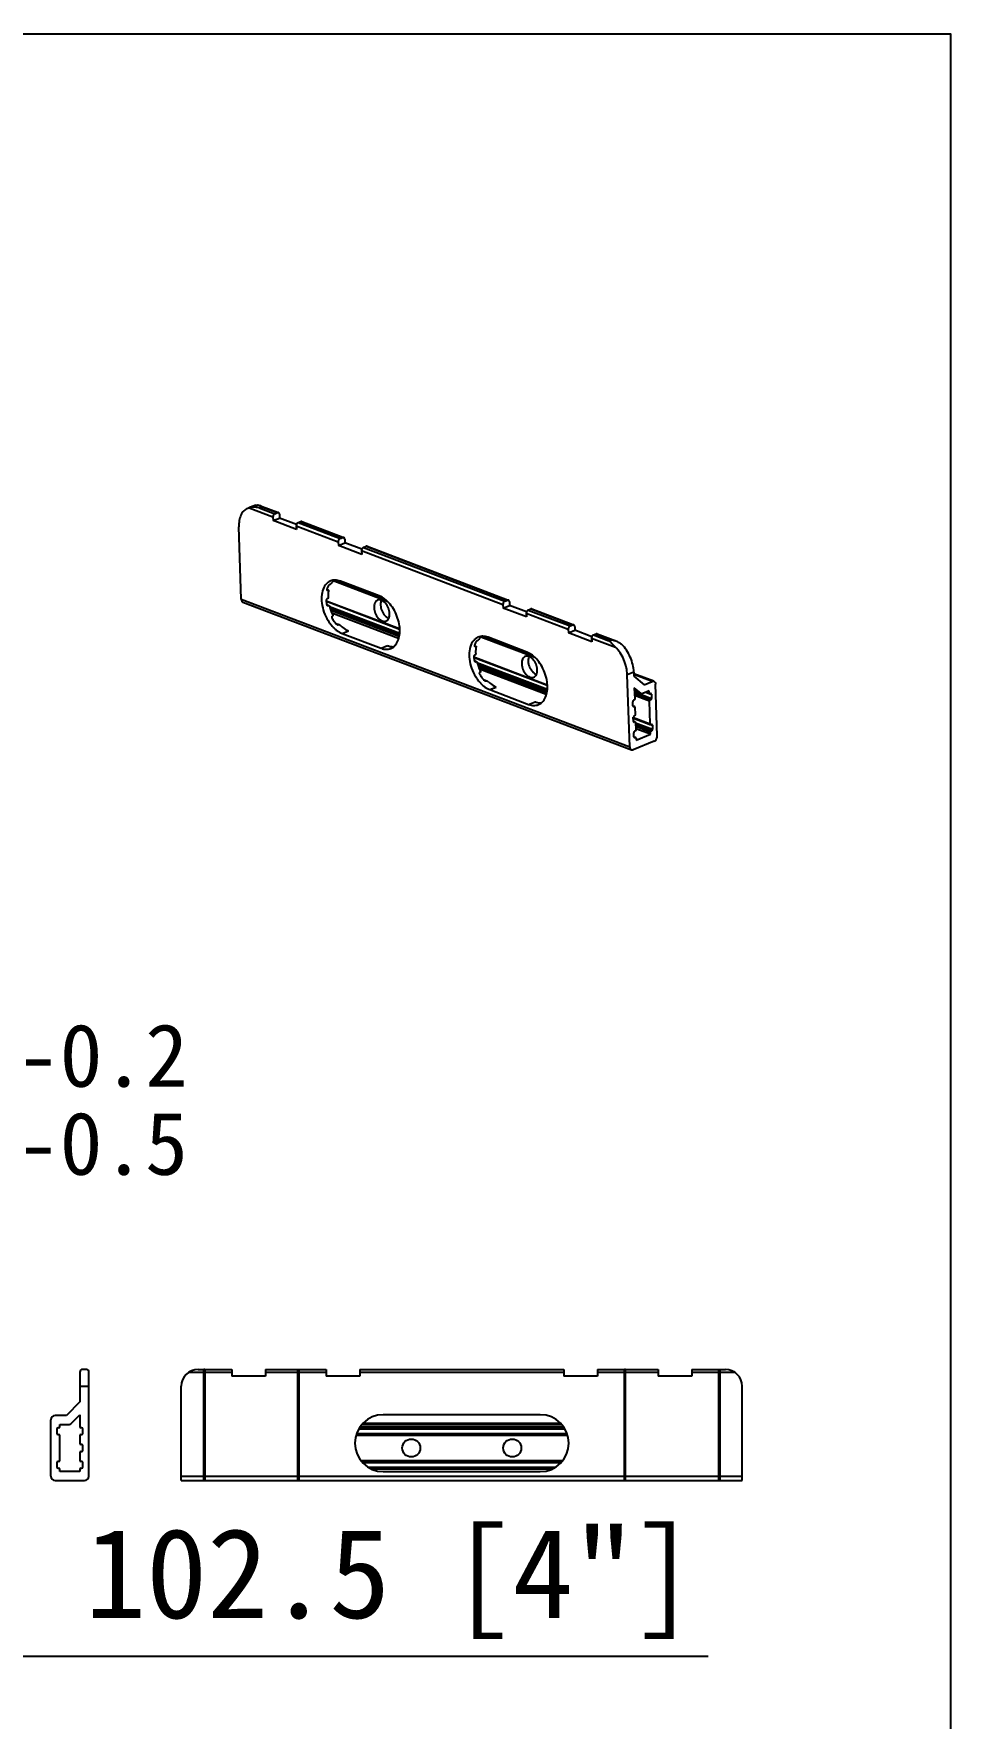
# Model space of a CAD drawing. Header units: millimetres. Extents: x 2900105 to 2915262, y -55349 to -51874.
# Drawn here: x 2906831 to 2907240, y -53415 to -52664 of the extents above; entities that cross this region are included whole.
import ezdxf

# ---------------------------------------------------------------- set-up
doc = ezdxf.new("R2010")
doc.units = ezdxf.units.MM
doc.layers.add('02___PRT_ALL_AXES', color=7, linetype='Continuous')
doc.styles.get("Standard").update_dxf_attribs({"font": ''})
doc.styles.get('Standard').set_extended_font_data('SimSun')
doc.dimstyles.new('我的A-GB-50', dxfattribs={"dimscale": 0.5, "dimtxt": 80, "dimasz": 50, "dimexe": 20, "dimexo": 10, "dimgap": 15, "dimtad": 1, "dimdec": 1, "dimzin": 9, "dimdsep": 46, "dimtxsty": 'Standard', "dimcen": 2.5, "dimadec": 0, "dimazin": 0, "dimtfac": 1, "dimtdec": 1, "dimtmove": 0, "dimatfit": 3, "dimfxl": 2, "dimarcsym": 0})

# ---------------------------------------------------------------- blocks, each defined once
blk = doc.blocks.new('*D293')
at = {"color": 0, "lineweight": -2, "transparency": 16777216}
for p, q in [((2906573.56, -53268.64), (2906573.56, -53175.41)), ((2906823.56, -53268.64), (2906823.56, -53175.41)), ((2906598.56, -53185.41), (2906798.56, -53185.41))]:
    blk.add_line(p, q, dxfattribs=at)
at = {"color": 0, "transparency": 16777216}
for points in [[(2906598.56, -53181.24), (2906598.56, -53189.58), (2906573.56, -53185.41)], [(2906798.56, -53181.24), (2906798.56, -53189.58), (2906823.56, -53185.41)]]:
    blk.add_solid(points, dxfattribs=at)
at = {"layer": 'Defpoints', "color": 0, "transparency": 16777216}
for p in [(2906823.56, -53185.41), (2906573.56, -53273.64), (2906823.56, -53273.64)]:
    blk.add_point(p, dxfattribs=at)
at = {"color": 0, "transparency": 16777216, "insert": (2906698.56, -53143.75), "char_height": 40, "attachment_point": 5}
blk.add_mtext('250 [9 7/8"]{\\H0.7x;\\S-0.2^ -0.5;}', dxfattribs=at)
blk = doc.blocks.new('*D282')
at = {"color": 0, "lineweight": -2, "transparency": 16777216}
for p, q in [((2906721.06, -53299.14), (2906721.06, -53396.86)), ((2906823.56, -53299.14), (2906823.56, -53396.86)), ((2906746.06, -53386.86), (2906798.56, -53386.86)), ((2906823.56, -53386.86), (2907131.72, -53386.86))]:
    blk.add_line(p, q, dxfattribs=at)
at = {"color": 0, "transparency": 16777216}
for points in [[(2906746.06, -53382.7), (2906746.06, -53391.03), (2906721.06, -53386.86)], [(2906798.56, -53382.7), (2906798.56, -53391.03), (2906823.56, -53386.86)]]:
    blk.add_solid(points, dxfattribs=at)
at = {"layer": 'Defpoints', "color": 0, "transparency": 16777216}
for p in [(2906721.06, -53294.14), (2906823.56, -53294.14), (2906823.56, -53386.86)]:
    blk.add_point(p, dxfattribs=at)
at = {"color": 0, "transparency": 16777216, "insert": (2906990.14, -53354.56), "char_height": 40, "attachment_point": 5}
blk.add_mtext('102.5 [4"]', dxfattribs=at)
blk = doc.blocks.new('656')
h = blk.add_hatch(color=256)
h.dxf.hatch_style = 1
h.paths.add_polyline_path([(1086.41, 708.29), (1085.91, 708.29), (1085.91, 658.79), (1086.41, 658.79)])
for p, q in [((1085.91, 658.79), (1085.91, 708.29)), ((1086.41, 708.29), (1085.91, 708.29)), ((1086.41, 658.79), (1086.41, 708.29)), ((1085.91, 658.79), (1086.41, 658.79))]:
    blk.add_line(p, q)

msp = doc.modelspace()

# ---------------------------------------------------------------- linework, layer by layer
at = {"color": 7, "linetype": 'Continuous'}
for p, q in [((2906927.2, -52875.47), (2906926.55, -52875.69)), ((2906927.2, -52875.47), (2906937.83, -52879.51)), ((2906929.43, -52874.51), (2906927.42, -52875.33)), ((2906930.09, -52874.3), (2906929.43, -52874.52)), ((2906931.73, -52875.42), (2906932.89, -52874.95)), ((2906931.73, -52875.42), (2906938.66, -52878.06)), ((2906931.88, -52874.38), (2906939.88, -52877.42)), ((2906932.89, -52874.95), (2906939.81, -52877.59)), ((2906937.83, -52879.51), (2906937.89, -52881.17)), ((2906937.89, -52881.17), (2906940.77, -52879.99)), ((2906948.28, -52885.11), (2906937.89, -52881.17)), ((2906938.66, -52878.06), (2906939.81, -52877.59)), ((2906940.27, -52877.57), (2906939.81, -52877.59)), ((2906940.71, -52878.34), (2906940.77, -52879.99)), ((2906948.32, -52882.86), (2906940.77, -52879.99)), ((2906950.66, -52881.52), (2906950.2, -52881.54)), ((2906950.66, -52881.52), (2906968.96, -52888.47)), ((2906923.7, -52916.14), (2906922.6, -52883.97)), ((2906948.22, -52883.46), (2906948.28, -52885.11)), ((2906948.22, -52883.46), (2906966.92, -52890.57)), ((2906949.05, -52882), (2906950.2, -52881.54)), ((2906949.05, -52882), (2906967.75, -52889.11)), ((2906950.2, -52881.54), (2906968.9, -52888.64)), ((2906967.75, -52889.11), (2906968.9, -52888.64)), ((2906969.36, -52888.62), (2906968.9, -52888.64)), ((2906966.92, -52890.57), (2906966.98, -52892.22)), ((2906966.98, -52892.22), (2906969.86, -52891.05)), ((2906977.36, -52896.17), (2906966.98, -52892.22)), ((2906969.8, -52889.39), (2906969.86, -52891.05)), ((2906977.4, -52893.92), (2906969.86, -52891.05)), ((2906977.31, -52894.52), (2906977.36, -52896.17)), ((2906977.31, -52894.52), (2907040.33, -52918.47)), ((2906978.13, -52893.06), (2906979.29, -52892.59)), ((2906978.13, -52893.06), (2907041.16, -52917.02)), ((2906979.75, -52892.57), (2906979.29, -52892.59)), ((2906979.29, -52892.59), (2907042.31, -52916.55)), ((2906979.75, -52892.57), (2907042.38, -52916.38)), ((2906963.17, -52909.66), (2906962.99, -52909.73)), ((2906988.76, -52917.17), (2906964.72, -52908.03)), ((2906987.2, -52915.84), (2906965.92, -52907.75)), ((2906966.66, -52907.89), (2906986.39, -52915.39)), ((2906985.18, -52914.7), (2906967.86, -52908.12)), ((2906923.7, -52916.14), (2907096.85, -52981.95)), ((2906924.43, -52917.43), (2907097.58, -52983.24)), ((2906961.59, -52916.82), (2906994.25, -52929.24)), ((2906961.63, -52917.09), (2906994.25, -52929.49)), ((2906961.83, -52918.67), (2906962.5, -52918.93)), ((2906961.85, -52911.88), (2906962.29, -52912.05)), ((2906962.04, -52916.03), (2906961.86, -52916.1)), ((2906961.86, -52918.6), (2906962.71, -52918.92)), ((2906961.87, -52911.8), (2906962.47, -52912.03)), ((2906961.94, -52912.13), (2906962.11, -52912.12)), ((2906961.97, -52912.06), (2906962.11, -52912.12)), ((2906962.29, -52912.05), (2906962.11, -52912.12)), ((2906962.11, -52919), (2906962.32, -52919)), ((2906962.13, -52918.93), (2906962.32, -52919)), ((2906962.29, -52912.05), (2906962.47, -52912.03)), ((2906962.5, -52918.93), (2906962.32, -52919)), ((2906962.5, -52918.93), (2906962.71, -52918.92)), ((2907040.33, -52918.47), (2907040.39, -52920.13)), ((2907040.39, -52920.13), (2907043.27, -52918.95)), ((2907041.16, -52917.02), (2907042.31, -52916.55)), ((2907042.78, -52916.53), (2907042.31, -52916.55)), ((2907043.21, -52917.3), (2907043.27, -52918.95)), ((2907050.82, -52921.82), (2907043.27, -52918.95)), ((2906962.96, -52919.36), (2906994.32, -52931.28)), ((2906963.29, -52920.22), (2906994.18, -52931.96)), ((2906994.16, -52932.09), (2906963.34, -52920.38)), ((2906994.02, -52932.78), (2906963.62, -52921.23)), ((2906993.84, -52933.62), (2906964.1, -52922.31)), ((2906964.33, -52923.71), (2906964.15, -52923.78)), ((2907050.78, -52924.07), (2907040.39, -52920.13)), ((2907050.72, -52922.42), (2907069.42, -52929.53)), ((2907050.72, -52922.42), (2907050.78, -52924.07)), ((2907051.55, -52920.96), (2907052.7, -52920.5)), ((2907051.55, -52920.96), (2907070.25, -52928.07)), ((2907053.17, -52920.48), (2907052.7, -52920.5)), ((2907052.7, -52920.5), (2907071.4, -52927.6)), ((2907053.17, -52920.48), (2907071.47, -52927.43)), ((2906965.83, -52927), (2906966.99, -52927.44)), ((2906965.86, -52926.93), (2906967.28, -52927.47)), ((2906966.55, -52927.41), (2906966.81, -52927.51)), ((2906966.99, -52927.44), (2906966.81, -52927.51)), ((2906968.66, -52931.42), (2906971.54, -52930.24)), ((2906968.66, -52931.42), (2906985.97, -52938)), ((2907054.55, -52942.18), (2907030.51, -52933.04)), ((2907053, -52940.85), (2907031.71, -52932.76)), ((2907032.46, -52932.9), (2907052.18, -52940.4)), ((2907050.97, -52939.71), (2907033.66, -52933.13)), ((2907069.42, -52929.53), (2907069.48, -52931.18)), ((2907069.48, -52931.18), (2907072.36, -52930.01)), ((2907079.87, -52935.13), (2907069.48, -52931.18)), ((2907070.25, -52928.07), (2907071.4, -52927.6)), ((2907071.86, -52927.58), (2907071.4, -52927.6)), ((2907072.3, -52928.35), (2907072.36, -52930.01)), ((2907079.91, -52932.88), (2907072.36, -52930.01)), ((2907079.81, -52933.48), (2907090.44, -52937.51)), ((2907079.81, -52933.48), (2907079.87, -52935.13)), ((2907080.64, -52932.02), (2907081.79, -52931.55)), ((2907080.64, -52932.02), (2907087.56, -52934.65)), ((2907082.25, -52931.53), (2907081.79, -52931.55)), ((2907081.79, -52931.55), (2907088.72, -52934.18)), ((2907082.25, -52931.53), (2907090.65, -52934.73)), ((2906985.97, -52938), (2906988.85, -52936.83)), ((2907027.64, -52936.88), (2907028.09, -52937.05)), ((2907027.83, -52941.04), (2907027.65, -52941.11)), ((2907027.67, -52936.81), (2907028.27, -52937.04)), ((2907027.73, -52937.14), (2907027.91, -52937.13)), ((2907027.76, -52937.07), (2907027.91, -52937.13)), ((2907028.09, -52937.05), (2907027.91, -52937.13)), ((2907028.09, -52937.05), (2907028.27, -52937.04)), ((2907028.97, -52934.67), (2907028.79, -52934.74)), ((2907088.72, -52934.18), (2907087.56, -52934.65)), ((2907089.71, -52936.76), (2907089, -52936)), ((2907027.38, -52941.83), (2907060.04, -52954.24)), ((2907027.43, -52942.1), (2907060.05, -52954.5)), ((2907027.63, -52943.68), (2907028.29, -52943.93)), ((2907027.66, -52943.61), (2907028.5, -52943.93)), ((2907027.9, -52944.01), (2907028.11, -52944.01)), ((2907027.93, -52943.94), (2907028.11, -52944.01)), ((2907028.29, -52943.93), (2907028.11, -52944.01)), ((2907028.29, -52943.93), (2907028.5, -52943.93)), ((2907028.75, -52944.36), (2907060.11, -52956.28)), ((2907029.08, -52945.23), (2907059.98, -52956.97)), ((2907059.95, -52957.1), (2907029.14, -52945.39)), ((2907059.81, -52957.79), (2907029.42, -52946.23)), ((2907059.64, -52958.63), (2907029.89, -52947.32)), ((2907030.13, -52948.71), (2907029.94, -52948.79)), ((2907098.63, -52948.61), (2907095.75, -52949.78)), ((2907098.63, -52948.61), (2907098.69, -52950.45)), ((2907031.63, -52952.01), (2907032.78, -52952.45)), ((2907031.66, -52951.94), (2907033.08, -52952.48)), ((2907032.34, -52952.42), (2907032.6, -52952.52)), ((2907032.78, -52952.45), (2907032.6, -52952.52)), ((2907034.45, -52956.42), (2907037.33, -52955.25)), ((2907034.45, -52956.42), (2907051.77, -52963.01)), ((2907096.85, -52981.95), (2907095.75, -52949.78)), ((2907107.58, -52952.71), (2907098.65, -52949.32)), ((2907106.81, -52952.74), (2907098.67, -52949.65)), ((2907098.69, -52950.45), (2907103.2, -52954.21)), ((2907101.7, -52958), (2907098.87, -52955.65)), ((2907098.87, -52955.65), (2907099.04, -52960.56)), ((2907103.2, -52954.21), (2907106.81, -52952.74)), ((2907109.1, -52976.97), (2907108.31, -52953.99)), ((2907051.77, -52963.01), (2907054.65, -52961.83)), ((2907098.23, -52963.69), (2907098.17, -52961.85)), ((2907098.22, -52963.71), (2907098.79, -52963.93)), ((2907098.25, -52963.64), (2907098.98, -52963.92)), ((2907098.41, -52964.01), (2907098.61, -52964)), ((2907098.44, -52963.94), (2907098.61, -52964)), ((2907098.51, -52961.24), (2907098.69, -52961.17)), ((2907098.79, -52963.93), (2907098.61, -52964)), ((2907098.98, -52963.92), (2907098.79, -52963.93)), ((2907098.91, -52956.95), (2907101.7, -52958)), ((2907098.92, -52957), (2907101.96, -52958.16)), ((2907098.93, -52957.43), (2907106.52, -52960.32)), ((2907098.96, -52958.18), (2907106.17, -52960.92)), ((2907105.99, -52960.99), (2907098.96, -52958.32)), ((2907105.65, -52961.6), (2907098.99, -52959.07)), ((2907101.7, -52958), (2907101.96, -52958.16)), ((2907105.49, -52957), (2907102.73, -52958.13)), ((2907104.02, -52957.6), (2907105.71, -52958.24)), ((2907104.34, -52957.47), (2907105.52, -52957.92)), ((2907105.52, -52957.92), (2907105.49, -52957)), ((2907106, -52971.71), (2907105.65, -52961.6)), ((2907105.71, -52958.24), (2907105.9, -52958.24)), ((2907105.9, -52958.24), (2907106.08, -52958.16)), ((2907106.17, -52960.92), (2907105.99, -52960.99)), ((2907106.02, -52958.31), (2907106.46, -52958.48)), ((2907106.27, -52958.16), (2907106.08, -52958.16)), ((2907106.46, -52958.48), (2907106.52, -52960.32)), ((2907098.47, -52970.58), (2907098.4, -52968.74)), ((2907098.46, -52970.6), (2907099.02, -52970.82)), ((2907098.48, -52968.85), (2907106, -52971.71)), ((2907098.48, -52970.53), (2907099.22, -52970.81)), ((2907098.53, -52969.12), (2907106.18, -52972.03)), ((2907098.65, -52970.9), (2907098.84, -52970.89)), ((2907098.68, -52970.83), (2907098.84, -52970.89)), ((2907098.75, -52968.13), (2907098.93, -52968.06)), ((2907099.02, -52970.82), (2907098.84, -52970.89)), ((2907099.22, -52970.81), (2907099.02, -52970.82)), ((2907099.16, -52964.24), (2907099.27, -52967.46)), ((2907099.37, -52971.21), (2907106.99, -52974.1)), ((2907099.4, -52971.13), (2907099.51, -52974.35)), ((2907098.7, -52977.47), (2907098.64, -52975.63)), ((2907098.69, -52977.5), (2907099.26, -52977.71)), ((2907098.72, -52977.43), (2907099.45, -52977.7)), ((2907098.89, -52977.79), (2907099.08, -52977.79)), ((2907098.91, -52977.72), (2907099.08, -52977.79)), ((2907098.98, -52975.03), (2907099.16, -52974.95)), ((2907099.26, -52977.71), (2907099.08, -52977.79)), ((2907099.45, -52977.7), (2907099.26, -52977.71)), ((2907099.43, -52971.97), (2907106.65, -52974.71)), ((2907106.47, -52974.78), (2907099.43, -52972.11)), ((2907106.12, -52975.39), (2907099.46, -52972.86)), ((2907106.15, -52976.31), (2907099.6, -52973.82)), ((2907099.63, -52978.03), (2907099.67, -52978.94)), ((2907099.67, -52978.94), (2907106.15, -52976.31)), ((2907106.15, -52976.31), (2907106.12, -52975.39)), ((2907106.18, -52972.03), (2907106.37, -52972.02)), ((2907106.37, -52972.02), (2907106.55, -52971.95)), ((2907106.65, -52974.71), (2907106.47, -52974.78)), ((2907106.49, -52972.1), (2907106.93, -52972.26)), ((2907106.74, -52971.94), (2907106.55, -52971.95)), ((2907106.93, -52972.26), (2907106.99, -52974.1)), ((2907107.72, -52979.4), (2907098.35, -52983.21)), ((2906851.78, -53260.34), (2906851.78, -53273.64)), ((2906854.58, -53259.14), (2906852.98, -53259.14)), ((2906855.78, -53306.64), (2906855.78, -53260.34)), ((2906900.4, -53260.34), (2906919.47, -53260.34)), ((2906904.47, -53259.14), (2906919.47, -53259.14)), ((2906919.47, -53259.14), (2906919.47, -53262.14)), ((2906934.47, -53262.14), (2906919.47, -53262.14)), ((2906934.47, -53259.14), (2906934.47, -53262.14)), ((2906934.47, -53259.14), (2906961.47, -53259.14)), ((2906934.47, -53260.34), (2906961.47, -53260.34)), ((2906961.47, -53259.14), (2906961.47, -53262.14)), ((2906976.47, -53262.14), (2906961.47, -53262.14)), ((2906976.47, -53259.14), (2906976.47, -53262.14)), ((2906976.47, -53259.14), (2907067.47, -53259.14)), ((2906976.47, -53260.34), (2907067.47, -53260.34)), ((2907067.47, -53259.14), (2907067.47, -53262.14)), ((2907082.47, -53262.14), (2907067.47, -53262.14)), ((2907082.47, -53259.14), (2907109.47, -53259.14)), ((2907082.47, -53259.14), (2907082.47, -53262.14)), ((2907082.47, -53260.34), (2907109.47, -53260.34)), ((2907109.47, -53259.14), (2907109.47, -53262.14)), ((2907124.47, -53262.14), (2907109.47, -53262.14)), ((2907124.47, -53259.14), (2907139.47, -53259.14)), ((2907124.47, -53259.14), (2907124.47, -53262.14)), ((2907124.47, -53260.34), (2907143.54, -53260.34)), ((2906851.78, -53266.64), (2906855.78, -53266.64)), ((2906896.97, -53308.64), (2906896.97, -53266.64)), ((2907146.97, -53308.64), (2907146.97, -53266.64)), ((2906851.78, -53273.64), (2906845.78, -53279.64)), ((2906838.78, -53306.64), (2906838.78, -53281.64)), ((2906845.78, -53279.64), (2906840.78, -53279.64)), ((2906841.53, -53285.64), (2906841.53, -53287.64)), ((2906842.28, -53285.14), (2906842.03, -53285.14)), ((2906842.78, -53283.64), (2906846.6, -53283.64)), ((2906842.78, -53284.64), (2906842.78, -53283.64)), ((2906848.02, -53283.06), (2906851.78, -53279.3)), ((2906851.78, -53279.3), (2906851.78, -53284.64)), ((2906852.53, -53285.14), (2906852.28, -53285.14)), ((2906853.03, -53287.64), (2906853.03, -53285.64)), ((2906976.13, -53285.64), (2907022.81, -53285.64)), ((2906976.45, -53285.14), (2907022.49, -53285.14)), ((2906976.77, -53284.64), (2907022.17, -53284.64)), ((2906977.43, -53283.64), (2907022.05, -53283.64)), ((2906978.1, -53283.06), (2907022.05, -53283.06)), ((2907011.97, -53279.3), (2906986.97, -53279.3)), ((2907056.97, -53279.3), (2907011.97, -53279.3)), ((2907021.13, -53285.64), (2907067.81, -53285.64)), ((2907021.45, -53285.14), (2907067.49, -53285.14)), ((2907021.77, -53284.64), (2907067.17, -53284.64)), ((2907022.05, -53283.06), (2907065.83, -53283.06)), ((2907022.05, -53283.64), (2907066.51, -53283.64)), ((2906842.03, -53288.14), (2906842.28, -53288.14)), ((2906842.78, -53299.64), (2906842.78, -53288.64)), ((2906851.78, -53288.64), (2906851.78, -53292.14)), ((2906852.28, -53288.14), (2906852.53, -53288.14)), ((2906852.53, -53292.64), (2906852.28, -53292.64)), ((2906853.03, -53295.14), (2906853.03, -53293.14)), ((2907024.06, -53288.64), (2906974.87, -53288.64)), ((2907023.92, -53288.14), (2906975.02, -53288.14)), ((2906975.17, -53287.64), (2907023.77, -53287.64)), ((2907069.06, -53288.64), (2907019.87, -53288.64)), ((2907068.92, -53288.14), (2907020.02, -53288.14)), ((2907020.17, -53287.64), (2907068.77, -53287.64)), ((2906841.53, -53300.64), (2906841.53, -53302.64)), ((2906842.28, -53300.14), (2906842.03, -53300.14)), ((2906851.78, -53296.14), (2906851.78, -53299.64)), ((2906852.28, -53295.64), (2906852.53, -53295.64)), ((2906852.53, -53300.14), (2906852.28, -53300.14)), ((2906853.03, -53302.64), (2906853.03, -53300.64)), ((2906976.99, -53299.64), (2907021.95, -53299.64)), ((2906977.31, -53300.14), (2907022.05, -53300.14)), ((2906977.82, -53300.64), (2907022.05, -53300.64)), ((2907021.99, -53299.64), (2907066.95, -53299.64)), ((2907022.05, -53300.14), (2907066.63, -53300.14)), ((2907022.05, -53300.64), (2907066.11, -53300.64)), ((2906840.78, -53308.64), (2906853.78, -53308.64)), ((2906842.03, -53303.14), (2906842.28, -53303.14)), ((2906842.78, -53304.64), (2906842.78, -53303.64)), ((2906851.78, -53304.64), (2906842.78, -53304.64)), ((2906851.78, -53303.64), (2906851.78, -53304.64)), ((2906852.28, -53303.14), (2906852.53, -53303.14)), ((2906896.97, -53306.64), (2907146.97, -53306.64)), ((2906896.97, -53308.64), (2907146.97, -53308.64)), ((2906980.14, -53302.64), (2907022.05, -53302.64)), ((2907022.05, -53303.14), (2906981.24, -53303.14)), ((2907022.05, -53303.64), (2906982.33, -53303.64)), ((2906986.97, -53304.64), (2907031.97, -53304.64)), ((2907022.05, -53302.64), (2907063.79, -53302.64)), ((2907062.7, -53303.14), (2907022.05, -53303.14)), ((2907061.61, -53303.64), (2907022.05, -53303.64)), ((2907031.97, -53304.64), (2907056.97, -53304.64))]:
    msp.add_line(p, q, dxfattribs=at)
for p, q in [((2906906.97, -53259.14), (2906906.97, -53308.64)), ((2906906.97, -53308.64), (2906906.97, -53259.14)), ((2906907.47, -53259.14), (2906907.47, -53308.64)), ((2906907.47, -53308.64), (2906907.47, -53259.14)), ((2906948.97, -53308.64), (2906948.97, -53259.14)), ((2906949.47, -53308.64), (2906949.47, -53259.14)), ((2907094.47, -53308.64), (2907094.47, -53259.14)), ((2907094.97, -53308.64), (2907094.97, -53259.14)), ((2907136.47, -53259.14), (2907136.47, -53308.64)), ((2907136.47, -53308.64), (2907136.47, -53259.14)), ((2907136.97, -53259.14), (2907136.97, -53308.64)), ((2907136.97, -53308.64), (2907136.97, -53259.14))]:
    msp.add_line(p, q)
at = {"color": 114, "true_color": 0x139b48}
msp.add_lwpolyline([(2906301.39, -52664.32), (2907239.71, -52664.32), (2907239.71, -53801.95), (2906301.39, -53801.95)], close=True, dxfattribs=at)
at = {"color": 7, "linetype": 'Continuous'}
for centre, radius, start, end in [((2906929.48, -52887.29), 12.08, 85.9528, 87.24076), ((2906929.47, -52887.43), 12.22, 79.34175, 85.95085), ((2906966.03, -52913.46), 6.04, 136.23682, 140.89353), ((2906965.73, -52913.17), 5.62, 128.33878, 136.26265), ((2906965.56, -52912.96), 5.35, 126.27532, 128.28211), ((2906965.45, -52912.8), 5.16, 117.80914, 126.30455), ((2906965.37, -52912.66), 5, 112.13087, 117.76654), ((2906979.26, -52914.91), 17.81, 185.82179, 192.11172), ((2906982.31, -52914.06), 20.02, 195.13273, 206.51699), ((2906976.08, -52917.56), 15.93, 219.82814, 223.1184), ((2906965.51, -52930.75), 3.75, 50.26911, 53.90044), ((2906964.94, -52931.43), 4.64, 47.23945, 50.30141), ((2907031.53, -52938.18), 5.62, 128.33878, 136.26265), ((2907031.35, -52937.97), 5.35, 126.27532, 128.28211), ((2907031.24, -52937.81), 5.16, 117.80914, 126.30455), ((2907031.16, -52937.67), 5, 112.13087, 117.76654), ((2907031.82, -52938.47), 6.04, 136.23682, 140.89353), ((2907045.05, -52939.92), 17.81, 185.82179, 192.11172), ((2907048.11, -52939.06), 20.02, 195.13273, 206.51699), ((2907041.88, -52942.57), 15.93, 219.82814, 223.1184), ((2907031.3, -52955.76), 3.75, 50.26911, 53.90044), ((2907030.74, -52956.44), 4.64, 47.23945, 50.30141), ((2906852.98, -53260.34), 1.2, 90, 180), ((2906854.58, -53260.34), 1.2, 0, 90), ((2906904.47, -53266.64), 7.5, 90, 180), ((2907139.47, -53266.64), 7.5, 0, 90), ((2906840.78, -53281.64), 2, 90, 180), ((2906842.03, -53285.64), 0.5, 90, 180), ((2906842.28, -53284.64), 0.5, 270, 0), ((2906846.6, -53281.64), 2, 270, 315), ((2906852.28, -53284.64), 0.5, 180, 270), ((2906852.53, -53285.64), 0.5, 0, 90), ((2906986.97, -53291.97), 12.67, 90, 270), ((2907056.97, -53291.97), 12.67, 270, 90), ((2906842.03, -53287.64), 0.5, 180, 270), ((2906842.28, -53288.64), 0.5, 0, 90), ((2906852.28, -53288.64), 0.5, 90, 180), ((2906852.28, -53292.14), 0.5, 180, 270), ((2906852.53, -53287.64), 0.5, 270, 0), ((2906852.53, -53293.14), 0.5, 0, 90), ((2906842.03, -53300.64), 0.5, 90, 180), ((2906842.28, -53299.64), 0.5, 270, 0), ((2906852.28, -53296.14), 0.5, 90, 180), ((2906852.28, -53299.64), 0.5, 180, 270), ((2906852.53, -53295.14), 0.5, 270, 0), ((2906852.53, -53300.64), 0.5, 0, 90), ((2906840.78, -53306.64), 2, 180, 270), ((2906842.03, -53302.64), 0.5, 180, 270), ((2906842.28, -53303.64), 0.5, 0, 90), ((2906852.28, -53303.64), 0.5, 90, 180), ((2906852.53, -53302.64), 0.5, 270, 0), ((2906853.78, -53306.64), 2, 270, 0)]:
    msp.add_arc(centre, radius, start, end, dxfattribs=at)
for points, knots in [([(2906926.55, -52875.69), (2906925.91, -52875.95), (2906924.69, -52876.79), (2906923.4, -52878.74), (2906922.67, -52881.21), (2906922.57, -52883.02), (2906922.6, -52883.97)], [0, 0, 0, 0, 0.212551, 0.444361, 0.706592, 1, 1, 1, 1]), ([(2906928.04, -52875.31), (2906927.97, -52875.32), (2906927.69, -52875.36), (2906927.41, -52875.42), (2906927.2, -52875.47)], [0, 0, 0, 0, 0.264571, 1, 1, 1, 1]), ([(2906930.06, -52875.23), (2906929.89, -52875.22), (2906929.21, -52875.2), (2906928.54, -52875.24), (2906928.04, -52875.31)], [0, 0, 0, 0, 0.261474, 1, 1, 1, 1]), ([(2906930.09, -52874.3), (2906930.4, -52874.22), (2906931.01, -52874.14), (2906931.61, -52874.28), (2906931.88, -52874.38)], [0, 0, 0, 0, 0.530231, 1, 1, 1, 1]), ([(2906931.88, -52874.38), (2906931.96, -52874.41), (2906932.32, -52874.56), (2906932.65, -52874.78), (2906932.89, -52874.95)], [0, 0, 0, 0, 0.239405, 1, 1, 1, 1]), ([(2906938.66, -52878.06), (2906938.54, -52878.11), (2906938.06, -52878.44), (2906937.82, -52879.07), (2906937.83, -52879.51)], [0, 0, 0, 0, 0.228045, 1, 1, 1, 1]), ([(2906940.71, -52878.34), (2906940.71, -52878.17), (2906940.65, -52877.85), (2906940.41, -52877.62), (2906940.27, -52877.57)], [0, 0, 0, 0, 0.547541, 1, 1, 1, 1]), ([(2906949.05, -52882), (2906948.92, -52882.05), (2906948.45, -52882.39), (2906948.2, -52883.02), (2906948.22, -52883.46)], [0, 0, 0, 0, 0.228045, 1, 1, 1, 1]), ([(2906969.8, -52889.39), (2906969.8, -52889.23), (2906969.73, -52888.91), (2906969.49, -52888.67), (2906969.36, -52888.62)], [0, 0, 0, 0, 0.547541, 1, 1, 1, 1]), ([(2906967.75, -52889.11), (2906967.62, -52889.16), (2906967.15, -52889.5), (2906966.9, -52890.12), (2906966.92, -52890.57)], [0, 0, 0, 0, 0.228045, 1, 1, 1, 1]), ([(2906978.13, -52893.06), (2906978.01, -52893.11), (2906977.53, -52893.45), (2906977.29, -52894.07), (2906977.31, -52894.52)], [0, 0, 0, 0, 0.228045, 1, 1, 1, 1]), ([(2906960.53, -52910.92), (2906960.03, -52911.9), (2906959.4, -52914.25), (2906959.47, -52918.04), (2906960.43, -52921.99), (2906961.64, -52924.51), (2906962.37, -52925.7)], [0, 0, 0, 0, 0.215149, 0.461779, 0.728962, 1, 1, 1, 1]), ([(2906961.34, -52909.65), (2906961.27, -52909.74), (2906960.96, -52910.14), (2906960.7, -52910.58), (2906960.53, -52910.92)], [0, 0, 0, 0, 0.243147, 1, 1, 1, 1]), ([(2906962.44, -52910.26), (2906962.38, -52910.38), (2906962.15, -52910.9), (2906961.97, -52911.44), (2906961.86, -52911.85)], [0, 0, 0, 0, 0.24232, 1, 1, 1, 1]), ([(2906962.59, -52910.04), (2906962.57, -52910.06), (2906962.52, -52910.12), (2906962.47, -52910.2), (2906962.44, -52910.26)], [0, 0, 0, 0, 0.27347, 1, 1, 1, 1]), ([(2906962.99, -52909.73), (2906962.96, -52909.75), (2906962.81, -52909.83), (2906962.68, -52909.94), (2906962.59, -52910.04)], [0, 0, 0, 0, 0.226167, 1, 1, 1, 1]), ([(2906963.75, -52909.14), (2906963.69, -52909.25), (2906963.51, -52909.44), (2906963.3, -52909.61), (2906963.17, -52909.66)], [0, 0, 0, 0, 0.477918, 1, 1, 1, 1]), ([(2906967.86, -52908.12), (2906967.14, -52907.85), (2906965.66, -52907.51), (2906964.14, -52907.76), (2906963.49, -52908.03)], [0, 0, 0, 0, 0.522417, 1, 1, 1, 1]), ([(2906964.97, -52907.72), (2906964.85, -52907.81), (2906964.39, -52908.24), (2906964, -52908.74), (2906963.75, -52909.14)], [0, 0, 0, 0, 0.242884, 1, 1, 1, 1]), ([(2906923.7, -52916.14), (2906923.71, -52916.43), (2906923.8, -52916.84), (2906924.12, -52917.26), (2906924.33, -52917.39), (2906924.43, -52917.43)], [0, 0, 0, 0, 0.543934, 0.7797, 1, 1, 1, 1]), ([(2906961.86, -52916.1), (2906961.84, -52916.11), (2906961.78, -52916.14), (2906961.72, -52916.2), (2906961.68, -52916.24)], [0, 0, 0, 0, 0.23211, 1, 1, 1, 1]), ([(2906961.86, -52911.85), (2906961.84, -52911.91), (2906961.82, -52912.02), (2906961.9, -52912.12), (2906961.94, -52912.13)], [0, 0, 0, 0, 0.570559, 1, 1, 1, 1]), ([(2906961.84, -52918.65), (2906961.85, -52918.69), (2906961.9, -52918.83), (2906962.01, -52918.96), (2906962.11, -52919)], [0, 0, 0, 0, 0.275687, 1, 1, 1, 1]), ([(2906962.37, -52915.42), (2906962.37, -52915.48), (2906962.35, -52915.72), (2906962.2, -52915.96), (2906962.04, -52916.03)], [0, 0, 0, 0, 0.263859, 1, 1, 1, 1]), ([(2906962.57, -52912.32), (2906962.52, -52912.56), (2906962.37, -52913.59), (2906962.34, -52914.63), (2906962.37, -52915.42)], [0, 0, 0, 0, 0.240072, 1, 1, 1, 1]), ([(2906962.56, -52912.13), (2906962.57, -52912.14), (2906962.58, -52912.2), (2906962.58, -52912.27), (2906962.57, -52912.32)], [0, 0, 0, 0, 0.220753, 1, 1, 1, 1]), ([(2906962.71, -52918.92), (2906962.75, -52918.94), (2906962.81, -52918.98), (2906962.86, -52919.03), (2906962.87, -52919.05)], [0, 0, 0, 0, 0.735527, 1, 1, 1, 1]), ([(2906992.47, -52936.5), (2906993.63, -52935.08), (2906994.49, -52932.02), (2906994.3, -52927.91), (2906993.48, -52924.49), (2906992.06, -52921.23), (2906990.13, -52918.35), (2906987.84, -52916.09), (2906986.07, -52915.04), (2906985.18, -52914.7)], [0, 0, 0, 0, 0.215601, 0.34542, 0.484072, 0.625153, 0.761812, 0.888025, 1, 1, 1, 1]), ([(2907041.16, -52917.02), (2907041.04, -52917.07), (2907040.56, -52917.4), (2907040.32, -52918.03), (2907040.33, -52918.47)], [0, 0, 0, 0, 0.228045, 1, 1, 1, 1]), ([(2907043.21, -52917.3), (2907043.21, -52917.13), (2907043.15, -52916.81), (2907042.91, -52916.58), (2907042.78, -52916.53)], [0, 0, 0, 0, 0.547541, 1, 1, 1, 1]), ([(2906962.37, -52925.7), (2906962.48, -52925.89), (2906962.94, -52926.6), (2906963.44, -52927.28), (2906963.85, -52927.76)], [0, 0, 0, 0, 0.254198, 1, 1, 1, 1]), ([(2906964.01, -52923.93), (2906963.99, -52923.99), (2906963.98, -52924.09), (2906963.99, -52924.17), (2906964, -52924.2)], [0, 0, 0, 0, 0.73667, 1, 1, 1, 1]), ([(2906964.11, -52924.5), (2906964.24, -52924.72), (2906964.77, -52925.58), (2906965.36, -52926.4), (2906965.84, -52926.97)], [0, 0, 0, 0, 0.254633, 1, 1, 1, 1]), ([(2906964.4, -52922.99), (2906964.43, -52923.06), (2906964.48, -52923.19), (2906964.51, -52923.4), (2906964.47, -52923.59), (2906964.38, -52923.68), (2906964.33, -52923.71)], [0, 0, 0, 0, 0.27823, 0.542932, 0.782051, 1, 1, 1, 1]), ([(2907051.55, -52920.96), (2907051.43, -52921.01), (2907050.95, -52921.35), (2907050.71, -52921.98), (2907050.72, -52922.42)], [0, 0, 0, 0, 0.228045, 1, 1, 1, 1]), ([(2906964.45, -52928.45), (2906964.54, -52928.54), (2906964.86, -52928.87), (2906965.19, -52929.19), (2906965.45, -52929.42)], [0, 0, 0, 0, 0.25403, 1, 1, 1, 1]), ([(2906965.45, -52929.42), (2906965.56, -52929.51), (2906965.98, -52929.87), (2906966.42, -52930.2), (2906966.76, -52930.43)], [0, 0, 0, 0, 0.255978, 1, 1, 1, 1]), ([(2906965.84, -52926.97), (2906965.89, -52927.03), (2906966.08, -52927.23), (2906966.32, -52927.41), (2906966.52, -52927.48)], [0, 0, 0, 0, 0.243693, 1, 1, 1, 1]), ([(2906966.64, -52927.52), (2906966.65, -52927.52), (2906966.71, -52927.53), (2906966.77, -52927.53), (2906966.81, -52927.51)], [0, 0, 0, 0, 0.271891, 1, 1, 1, 1]), ([(2906966.76, -52930.43), (2906966.92, -52930.53), (2906967.52, -52930.91), (2906968.16, -52931.23), (2906968.66, -52931.42)], [0, 0, 0, 0, 0.26016, 1, 1, 1, 1]), ([(2906966.99, -52927.44), (2906967, -52927.43), (2906967.05, -52927.42), (2906967.11, -52927.42), (2906967.15, -52927.43)], [0, 0, 0, 0, 0.225605, 1, 1, 1, 1]), ([(2906967.28, -52927.47), (2906967.4, -52927.51), (2906967.55, -52927.6), (2906967.68, -52927.69), (2906967.72, -52927.72)], [0, 0, 0, 0, 0.755259, 1, 1, 1, 1]), ([(2906968.09, -52928.03), (2906968.36, -52928.28), (2906969.4, -52929.16), (2906970.6, -52929.89), (2906971.54, -52930.24)], [0, 0, 0, 0, 0.267122, 1, 1, 1, 1]), ([(2907033.66, -52933.13), (2907032.93, -52932.86), (2907031.45, -52932.52), (2907029.94, -52932.77), (2907029.28, -52933.04)], [0, 0, 0, 0, 0.522417, 1, 1, 1, 1]), ([(2907030.76, -52932.72), (2907030.65, -52932.82), (2907030.19, -52933.25), (2907029.8, -52933.75), (2907029.55, -52934.15)], [0, 0, 0, 0, 0.242884, 1, 1, 1, 1]), ([(2907070.25, -52928.07), (2907070.13, -52928.12), (2907069.65, -52928.46), (2907069.41, -52929.08), (2907069.42, -52929.53)], [0, 0, 0, 0, 0.228045, 1, 1, 1, 1]), ([(2907072.3, -52928.35), (2907072.3, -52928.19), (2907072.24, -52927.87), (2907072, -52927.63), (2907071.86, -52927.58)], [0, 0, 0, 0, 0.547541, 1, 1, 1, 1]), ([(2907080.64, -52932.02), (2907080.51, -52932.07), (2907080.04, -52932.41), (2907079.79, -52933.03), (2907079.81, -52933.48)], [0, 0, 0, 0, 0.228045, 1, 1, 1, 1]), ([(2906985.97, -52938), (2906986.7, -52938.27), (2906988.18, -52938.61), (2906989.69, -52938.36), (2906990.35, -52938.09)], [0, 0, 0, 0, 0.522417, 1, 1, 1, 1]), ([(2906988.85, -52936.83), (2906989, -52936.88), (2906989.57, -52937.08), (2906990.16, -52937.21), (2906990.6, -52937.26)], [0, 0, 0, 0, 0.258747, 1, 1, 1, 1]), ([(2906990.35, -52938.09), (2906990.75, -52937.92), (2906991.53, -52937.48), (2906992.18, -52936.85), (2906992.47, -52936.5)], [0, 0, 0, 0, 0.490388, 1, 1, 1, 1]), ([(2906990.6, -52937.26), (2906990.68, -52937.27), (2906991, -52937.3), (2906991.33, -52937.3), (2906991.57, -52937.28)], [0, 0, 0, 0, 0.254151, 1, 1, 1, 1]), ([(2907026.32, -52935.92), (2907025.82, -52936.91), (2907025.2, -52939.26), (2907025.26, -52943.05), (2907026.23, -52947), (2907027.43, -52949.52), (2907028.16, -52950.71)], [0, 0, 0, 0, 0.215149, 0.461779, 0.728962, 1, 1, 1, 1]), ([(2907027.14, -52934.66), (2907027.06, -52934.75), (2907026.76, -52935.15), (2907026.5, -52935.58), (2907026.32, -52935.92)], [0, 0, 0, 0, 0.243147, 1, 1, 1, 1]), ([(2907027.65, -52941.11), (2907027.64, -52941.12), (2907027.57, -52941.15), (2907027.51, -52941.2), (2907027.48, -52941.25)], [0, 0, 0, 0, 0.232179, 1, 1, 1, 1]), ([(2907027.65, -52936.86), (2907027.64, -52936.92), (2907027.62, -52937.03), (2907027.69, -52937.12), (2907027.73, -52937.14)], [0, 0, 0, 0, 0.570559, 1, 1, 1, 1]), ([(2907028.23, -52935.27), (2907028.17, -52935.39), (2907027.94, -52935.91), (2907027.76, -52936.44), (2907027.65, -52936.86)], [0, 0, 0, 0, 0.24232, 1, 1, 1, 1]), ([(2907028.17, -52940.43), (2907028.17, -52940.49), (2907028.14, -52940.73), (2907028, -52940.97), (2907027.83, -52941.04)], [0, 0, 0, 0, 0.263859, 1, 1, 1, 1]), ([(2907028.36, -52937.33), (2907028.32, -52937.57), (2907028.16, -52938.6), (2907028.13, -52939.64), (2907028.17, -52940.43)], [0, 0, 0, 0, 0.240072, 1, 1, 1, 1]), ([(2907028.38, -52935.05), (2907028.37, -52935.06), (2907028.31, -52935.13), (2907028.26, -52935.21), (2907028.23, -52935.27)], [0, 0, 0, 0, 0.27347, 1, 1, 1, 1]), ([(2907028.36, -52937.13), (2907028.36, -52937.15), (2907028.38, -52937.21), (2907028.37, -52937.28), (2907028.36, -52937.33)], [0, 0, 0, 0, 0.220753, 1, 1, 1, 1]), ([(2907028.79, -52934.74), (2907028.75, -52934.75), (2907028.6, -52934.83), (2907028.47, -52934.95), (2907028.38, -52935.05)], [0, 0, 0, 0, 0.226167, 1, 1, 1, 1]), ([(2907029.55, -52934.15), (2907029.48, -52934.25), (2907029.31, -52934.45), (2907029.09, -52934.61), (2907028.97, -52934.67)], [0, 0, 0, 0, 0.477918, 1, 1, 1, 1]), ([(2907058.26, -52961.51), (2907059.43, -52960.09), (2907060.29, -52957.03), (2907060.09, -52952.92), (2907059.28, -52949.5), (2907057.85, -52946.24), (2907055.92, -52943.36), (2907053.64, -52941.1), (2907051.86, -52940.05), (2907050.97, -52939.71)], [0, 0, 0, 0, 0.215601, 0.34542, 0.484072, 0.625153, 0.761812, 0.888025, 1, 1, 1, 1]), ([(2907089, -52936), (2907088.88, -52935.87), (2907088.42, -52935.39), (2907087.94, -52934.94), (2907087.56, -52934.65)], [0, 0, 0, 0, 0.274858, 1, 1, 1, 1]), ([(2907088.72, -52934.18), (2907088.88, -52934.22), (2907089.54, -52934.35), (2907090.18, -52934.55), (2907090.65, -52934.73)], [0, 0, 0, 0, 0.24756, 1, 1, 1, 1]), ([(2907090.44, -52937.51), (2907090.37, -52937.45), (2907090.12, -52937.2), (2907089.88, -52936.95), (2907089.71, -52936.76)], [0, 0, 0, 0, 0.259337, 1, 1, 1, 1]), ([(2907095.75, -52949.78), (2907095.71, -52948.67), (2907095.38, -52946.38), (2907094.29, -52943.09), (2907092.65, -52940.06), (2907091.22, -52938.29), (2907090.44, -52937.51)], [0, 0, 0, 0, 0.246211, 0.50296, 0.758159, 1, 1, 1, 1]), ([(2907090.65, -52934.73), (2907091.14, -52934.91), (2907092.09, -52935.36), (2907092.95, -52935.98), (2907093.32, -52936.34)], [0, 0, 0, 0, 0.50169, 1, 1, 1, 1]), ([(2907098.63, -52948.61), (2907098.59, -52947.49), (2907098.27, -52945.21), (2907097.17, -52941.92), (2907095.54, -52938.89), (2907094.1, -52937.12), (2907093.32, -52936.34)], [0, 0, 0, 0, 0.246211, 0.50296, 0.758159, 1, 1, 1, 1]), ([(2907027.64, -52943.66), (2907027.65, -52943.7), (2907027.69, -52943.84), (2907027.8, -52943.97), (2907027.9, -52944.01)], [0, 0, 0, 0, 0.275692, 1, 1, 1, 1]), ([(2907028.5, -52943.93), (2907028.55, -52943.95), (2907028.61, -52943.99), (2907028.65, -52944.04), (2907028.66, -52944.06)], [0, 0, 0, 0, 0.735527, 1, 1, 1, 1]), ([(2907029.8, -52948.94), (2907029.78, -52949), (2907029.78, -52949.09), (2907029.79, -52949.18), (2907029.79, -52949.2)], [0, 0, 0, 0, 0.73667, 1, 1, 1, 1]), ([(2907030.19, -52948), (2907030.22, -52948.07), (2907030.28, -52948.2), (2907030.3, -52948.41), (2907030.27, -52948.6), (2907030.18, -52948.69), (2907030.13, -52948.71)], [0, 0, 0, 0, 0.27823, 0.542932, 0.782051, 1, 1, 1, 1]), ([(2907028.16, -52950.71), (2907028.28, -52950.89), (2907028.73, -52951.61), (2907029.24, -52952.29), (2907029.64, -52952.77)], [0, 0, 0, 0, 0.254198, 1, 1, 1, 1]), ([(2907029.91, -52949.51), (2907030.04, -52949.73), (2907030.56, -52950.59), (2907031.16, -52951.41), (2907031.64, -52951.98)], [0, 0, 0, 0, 0.254633, 1, 1, 1, 1]), ([(2907030.25, -52953.46), (2907030.33, -52953.54), (2907030.65, -52953.88), (2907030.99, -52954.2), (2907031.25, -52954.43)], [0, 0, 0, 0, 0.25403, 1, 1, 1, 1]), ([(2907031.25, -52954.43), (2907031.35, -52954.52), (2907031.77, -52954.88), (2907032.22, -52955.21), (2907032.56, -52955.44)], [0, 0, 0, 0, 0.255978, 1, 1, 1, 1]), ([(2907031.64, -52951.98), (2907031.68, -52952.03), (2907031.88, -52952.24), (2907032.11, -52952.41), (2907032.31, -52952.49)], [0, 0, 0, 0, 0.243693, 1, 1, 1, 1]), ([(2907032.43, -52952.53), (2907032.45, -52952.53), (2907032.51, -52952.54), (2907032.57, -52952.54), (2907032.6, -52952.52)], [0, 0, 0, 0, 0.271891, 1, 1, 1, 1]), ([(2907032.56, -52955.44), (2907032.71, -52955.54), (2907033.32, -52955.92), (2907033.96, -52956.24), (2907034.45, -52956.42)], [0, 0, 0, 0, 0.26016, 1, 1, 1, 1]), ([(2907032.78, -52952.45), (2907032.8, -52952.44), (2907032.85, -52952.43), (2907032.9, -52952.43), (2907032.94, -52952.44)], [0, 0, 0, 0, 0.225605, 1, 1, 1, 1]), ([(2907033.08, -52952.48), (2907033.2, -52952.52), (2907033.34, -52952.61), (2907033.48, -52952.7), (2907033.51, -52952.73)], [0, 0, 0, 0, 0.755259, 1, 1, 1, 1]), ([(2907033.89, -52953.03), (2907034.15, -52953.28), (2907035.2, -52954.17), (2907036.39, -52954.9), (2907037.33, -52955.25)], [0, 0, 0, 0, 0.267122, 1, 1, 1, 1]), ([(2907106.81, -52952.74), (2907106.93, -52952.69), (2907107.2, -52952.63), (2907107.46, -52952.67), (2907107.58, -52952.71)], [0, 0, 0, 0, 0.519478, 1, 1, 1, 1]), ([(2907107.58, -52952.71), (2907107.69, -52952.75), (2907107.89, -52952.88), (2907108.21, -52953.3), (2907108.3, -52953.71), (2907108.31, -52953.99)], [0, 0, 0, 0, 0.2203, 0.456066, 1, 1, 1, 1]), ([(2907051.77, -52963.01), (2907052.49, -52963.28), (2907053.97, -52963.62), (2907055.48, -52963.36), (2907056.14, -52963.1)], [0, 0, 0, 0, 0.522417, 1, 1, 1, 1]), ([(2907054.65, -52961.83), (2907054.79, -52961.89), (2907055.36, -52962.09), (2907055.95, -52962.22), (2907056.39, -52962.27)], [0, 0, 0, 0, 0.258747, 1, 1, 1, 1]), ([(2907056.14, -52963.1), (2907056.55, -52962.93), (2907057.33, -52962.49), (2907057.97, -52961.86), (2907058.26, -52961.51)], [0, 0, 0, 0, 0.490388, 1, 1, 1, 1]), ([(2907056.39, -52962.27), (2907056.48, -52962.27), (2907056.8, -52962.3), (2907057.13, -52962.31), (2907057.37, -52962.29)], [0, 0, 0, 0, 0.254151, 1, 1, 1, 1]), ([(2907098.51, -52961.24), (2907098.46, -52961.26), (2907098.26, -52961.4), (2907098.16, -52961.66), (2907098.17, -52961.85)], [0, 0, 0, 0, 0.228045, 1, 1, 1, 1]), ([(2907098.23, -52963.69), (2907098.23, -52963.76), (2907098.26, -52963.89), (2907098.36, -52963.99), (2907098.41, -52964.01)], [0, 0, 0, 0, 0.547541, 1, 1, 1, 1]), ([(2907099.04, -52960.56), (2907099.04, -52960.62), (2907099.01, -52960.86), (2907098.86, -52961.1), (2907098.69, -52961.17)], [0, 0, 0, 0, 0.262131, 1, 1, 1, 1]), ([(2907099.16, -52964.24), (2907099.16, -52964.17), (2907099.14, -52964.04), (2907099.04, -52963.94), (2907098.98, -52963.92)], [0, 0, 0, 0, 0.547541, 1, 1, 1, 1]), ([(2907102.36, -52958.22), (2907102.39, -52958.21), (2907102.52, -52958.2), (2907102.64, -52958.16), (2907102.73, -52958.13)], [0, 0, 0, 0, 0.241658, 1, 1, 1, 1]), ([(2907105.52, -52957.92), (2907105.53, -52957.99), (2907105.55, -52958.13), (2907105.65, -52958.22), (2907105.71, -52958.24)], [0, 0, 0, 0, 0.547541, 1, 1, 1, 1]), ([(2907105.65, -52961.6), (2907105.65, -52961.54), (2907105.68, -52961.3), (2907105.83, -52961.06), (2907105.99, -52960.99)], [0, 0, 0, 0, 0.262131, 1, 1, 1, 1]), ([(2907106.17, -52960.92), (2907106.23, -52960.9), (2907106.42, -52960.76), (2907106.53, -52960.5), (2907106.52, -52960.32)], [0, 0, 0, 0, 0.228045, 1, 1, 1, 1]), ([(2907106.46, -52958.48), (2907106.45, -52958.41), (2907106.43, -52958.28), (2907106.33, -52958.18), (2907106.27, -52958.16)], [0, 0, 0, 0, 0.547541, 1, 1, 1, 1]), ([(2907098.75, -52968.13), (2907098.7, -52968.16), (2907098.5, -52968.3), (2907098.4, -52968.56), (2907098.4, -52968.74)], [0, 0, 0, 0, 0.228045, 1, 1, 1, 1]), ([(2907098.47, -52970.58), (2907098.47, -52970.65), (2907098.49, -52970.78), (2907098.6, -52970.88), (2907098.65, -52970.9)], [0, 0, 0, 0, 0.547541, 1, 1, 1, 1]), ([(2907099.27, -52967.46), (2907099.28, -52967.52), (2907099.25, -52967.75), (2907099.09, -52967.99), (2907098.93, -52968.06)], [0, 0, 0, 0, 0.262131, 1, 1, 1, 1]), ([(2907099.4, -52971.13), (2907099.4, -52971.06), (2907099.37, -52970.93), (2907099.27, -52970.83), (2907099.22, -52970.81)], [0, 0, 0, 0, 0.547541, 1, 1, 1, 1]), ([(2907098.98, -52975.03), (2907098.93, -52975.05), (2907098.73, -52975.19), (2907098.63, -52975.45), (2907098.64, -52975.63)], [0, 0, 0, 0, 0.228045, 1, 1, 1, 1]), ([(2907098.7, -52977.47), (2907098.71, -52977.54), (2907098.73, -52977.67), (2907098.83, -52977.77), (2907098.89, -52977.79)], [0, 0, 0, 0, 0.547541, 1, 1, 1, 1]), ([(2907099.51, -52974.35), (2907099.51, -52974.41), (2907099.48, -52974.65), (2907099.33, -52974.89), (2907099.16, -52974.95)], [0, 0, 0, 0, 0.262131, 1, 1, 1, 1]), ([(2907099.63, -52978.03), (2907099.63, -52977.95), (2907099.61, -52977.82), (2907099.51, -52977.72), (2907099.45, -52977.7)], [0, 0, 0, 0, 0.547541, 1, 1, 1, 1]), ([(2907106, -52971.71), (2907106, -52971.78), (2907106.02, -52971.91), (2907106.12, -52972.01), (2907106.18, -52972.03)], [0, 0, 0, 0, 0.547541, 1, 1, 1, 1]), ([(2907106.12, -52975.39), (2907106.12, -52975.33), (2907106.15, -52975.09), (2907106.3, -52974.85), (2907106.47, -52974.78)], [0, 0, 0, 0, 0.262131, 1, 1, 1, 1]), ([(2907106.65, -52974.71), (2907106.7, -52974.69), (2907106.9, -52974.55), (2907107, -52974.29), (2907106.99, -52974.1)], [0, 0, 0, 0, 0.228045, 1, 1, 1, 1]), ([(2907106.93, -52972.26), (2907106.92, -52972.19), (2907106.9, -52972.06), (2907106.8, -52971.96), (2907106.74, -52971.94)], [0, 0, 0, 0, 0.547541, 1, 1, 1, 1]), ([(2907107.72, -52979.4), (2907107.92, -52979.32), (2907108.42, -52978.96), (2907108.96, -52978.12), (2907109.11, -52977.35), (2907109.1, -52976.97)], [0, 0, 0, 0, 0.224659, 0.610372, 1, 1, 1, 1]), ([(2907096.85, -52981.95), (2907096.86, -52982.24), (2907096.94, -52982.65), (2907097.26, -52983.07), (2907097.47, -52983.2), (2907097.58, -52983.24)], [0, 0, 0, 0, 0.543934, 0.7797, 1, 1, 1, 1]), ([(2907097.58, -52983.24), (2907097.7, -52983.28), (2907097.96, -52983.32), (2907098.22, -52983.26), (2907098.35, -52983.21)], [0, 0, 0, 0, 0.480522, 1, 1, 1, 1])]:
    msp.add_open_spline(points, degree=3, knots=knots, dxfattribs=at)
for points in [[(2906961.56, -52916.46), (2906961.54, -52916.55), (2906961.53, -52916.63), (2906961.54, -52916.72)], [(2906961.68, -52916.24), (2906961.63, -52916.31), (2906961.59, -52916.38), (2906961.56, -52916.46)], [(2906962.47, -52912.03), (2906962.51, -52912.05), (2906962.55, -52912.09), (2906962.56, -52912.13)], [(2906962.87, -52919.05), (2906962.92, -52919.12), (2906962.96, -52919.2), (2906962.99, -52919.28)], [(2906964, -52924.2), (2906964.02, -52924.3), (2906964.06, -52924.41), (2906964.11, -52924.5)], [(2906964.15, -52923.78), (2906964.09, -52923.81), (2906964.03, -52923.87), (2906964.01, -52923.93)], [(2906966.52, -52927.48), (2906966.56, -52927.5), (2906966.6, -52927.51), (2906966.64, -52927.52)], [(2906967.15, -52927.43), (2906967.2, -52927.44), (2906967.24, -52927.45), (2906967.28, -52927.47)], [(2907027.36, -52941.47), (2907027.34, -52941.55), (2907027.33, -52941.64), (2907027.33, -52941.73)], [(2907027.48, -52941.25), (2907027.42, -52941.31), (2907027.38, -52941.39), (2907027.36, -52941.47)], [(2907028.27, -52937.04), (2907028.31, -52937.05), (2907028.34, -52937.09), (2907028.36, -52937.13)], [(2907028.66, -52944.06), (2907028.72, -52944.12), (2907028.76, -52944.21), (2907028.78, -52944.29)], [(2907029.94, -52948.79), (2907029.88, -52948.81), (2907029.83, -52948.88), (2907029.8, -52948.94)], [(2907029.79, -52949.2), (2907029.81, -52949.31), (2907029.85, -52949.42), (2907029.91, -52949.51)], [(2907032.31, -52952.49), (2907032.35, -52952.51), (2907032.39, -52952.52), (2907032.43, -52952.53)], [(2907032.94, -52952.44), (2907032.99, -52952.45), (2907033.04, -52952.46), (2907033.08, -52952.48)], [(2907101.96, -52958.16), (2907102.09, -52958.21), (2907102.22, -52958.22), (2907102.36, -52958.22)]]:
    msp.add_open_spline(points, degree=3, dxfattribs=at)
at = {"layer": '02___PRT_ALL_AXES', "color": 7, "linetype": 'Continuous'}
for centre in [(2906999.47, -53294.14), (2907044.47, -53294.14)]:
    msp.add_circle(centre, 4, dxfattribs=at)
for points, knots in [([(2906984.47, -52916.61), (2906984.21, -52916.72), (2906983.72, -52917.06), (2906983.21, -52917.83), (2906982.92, -52918.82), (2906982.88, -52919.55), (2906982.89, -52919.93)], [0, 0, 0, 0, 0.212453, 0.444248, 0.706706, 1, 1, 1, 1]), ([(2906989.82, -52922.56), (2906989.79, -52921.72), (2906989.39, -52920.03), (2906988.31, -52918.21), (2906987.14, -52917.13), (2906986.24, -52916.62), (2906985.32, -52916.41), (2906984.73, -52916.51), (2906984.47, -52916.61)], [0, 0, 0, 0, 0.281912, 0.564121, 0.692158, 0.806519, 0.907549, 1, 1, 1, 1]), ([(2906986.14, -52916.67), (2906986.07, -52916.81), (2906985.82, -52917.48), (2906985.75, -52918.21), (2906985.77, -52918.76)], [0, 0, 0, 0, 0.229814, 1, 1, 1, 1]), ([(2906985.77, -52918.76), (2906985.8, -52919.6), (2906986.19, -52921.28), (2906987.08, -52922.77), (2906987.64, -52923.4)], [0, 0, 0, 0, 0.49963, 1, 1, 1, 1]), ([(2906982.89, -52919.93), (2906982.92, -52920.78), (2906983.31, -52922.46), (2906984.4, -52924.28), (2906985.56, -52925.36), (2906986.47, -52925.88), (2906987.39, -52926.08), (2906987.98, -52925.98), (2906988.24, -52925.88)], [0, 0, 0, 0, 0.281912, 0.564121, 0.692158, 0.806519, 0.907549, 1, 1, 1, 1]), ([(2906987.64, -52923.4), (2906987.77, -52923.54), (2906988.28, -52924.06), (2906988.9, -52924.49), (2906989.4, -52924.67)], [0, 0, 0, 0, 0.2715, 1, 1, 1, 1]), ([(2906988.24, -52925.88), (2906988.49, -52925.77), (2906988.98, -52925.44), (2906989.5, -52924.66), (2906989.79, -52923.67), (2906989.83, -52922.94), (2906989.82, -52922.56)], [0, 0, 0, 0, 0.212453, 0.444248, 0.706706, 1, 1, 1, 1]), ([(2907055.61, -52947.57), (2907055.58, -52946.72), (2907055.19, -52945.04), (2907054.1, -52943.22), (2907052.94, -52942.14), (2907052.03, -52941.62), (2907051.11, -52941.42), (2907050.52, -52941.52), (2907050.26, -52941.62)], [0, 0, 0, 0, 0.281912, 0.564121, 0.692158, 0.806519, 0.907549, 1, 1, 1, 1]), ([(2907050.26, -52941.62), (2907050.01, -52941.73), (2907049.52, -52942.06), (2907049, -52942.84), (2907048.71, -52943.83), (2907048.67, -52944.56), (2907048.68, -52944.94)], [0, 0, 0, 0, 0.212453, 0.444248, 0.706706, 1, 1, 1, 1]), ([(2907048.68, -52944.94), (2907048.71, -52945.78), (2907049.11, -52947.47), (2907050.19, -52949.29), (2907051.36, -52950.37), (2907052.26, -52950.89), (2907053.18, -52951.09), (2907053.77, -52950.99), (2907054.03, -52950.89)], [0, 0, 0, 0, 0.281912, 0.564121, 0.692158, 0.806519, 0.907549, 1, 1, 1, 1]), ([(2907051.94, -52941.67), (2907051.87, -52941.82), (2907051.62, -52942.49), (2907051.55, -52943.22), (2907051.57, -52943.77)], [0, 0, 0, 0, 0.229814, 1, 1, 1, 1]), ([(2907051.57, -52943.77), (2907051.6, -52944.61), (2907051.99, -52946.29), (2907052.87, -52947.77), (2907053.43, -52948.4)], [0, 0, 0, 0, 0.49963, 1, 1, 1, 1]), ([(2907053.43, -52948.4), (2907053.57, -52948.55), (2907054.08, -52949.07), (2907054.7, -52949.49), (2907055.19, -52949.68)], [0, 0, 0, 0, 0.2715, 1, 1, 1, 1]), ([(2907054.03, -52950.89), (2907054.29, -52950.78), (2907054.78, -52950.45), (2907055.29, -52949.67), (2907055.58, -52948.68), (2907055.62, -52947.95), (2907055.61, -52947.57)], [0, 0, 0, 0, 0.212453, 0.444248, 0.706706, 1, 1, 1, 1])]:
    msp.add_open_spline(points, degree=3, knots=knots, dxfattribs=at)

# ---------------------------------------------------------------- block references
for p in [(2905821.06, -53967.44), (2906008.56, -53967.44)]:
    msp.add_blockref('656', p)
at = {"xscale": -1}
for p in [(2908035.38, -53967.44), (2908222.88, -53967.44)]:
    msp.add_blockref('656', p, dxfattribs=at)

# ---------------------------------------------------------------- dimensions: what is measured, and where the dimension line sits
dim = msp.add_linear_dim(base=(2906823.56, -53185.41), p1=(2906573.56, -53273.64), p2=(2906823.56, -53273.64), text='<>{\\H0.7x;\\S-0.2^ -0.5;}', dimstyle='我的A-GB-50')
dim.commit()
dim.dimension.update_dxf_attribs({"geometry": '*D293', "text_midpoint": (2906698.56, -53185.41), "dimtype": 160})
dim = msp.add_linear_dim(base=(2906823.56, -53386.86), p1=(2906721.06, -53294.14), p2=(2906823.56, -53294.14), dimstyle='我的A-GB-50')
dim.commit()
dim.dimension.update_dxf_attribs({"geometry": '*D282', "text_midpoint": (2906990.14, -53386.86), "dimtype": 160})

doc.saveas('drawing.dxf')
